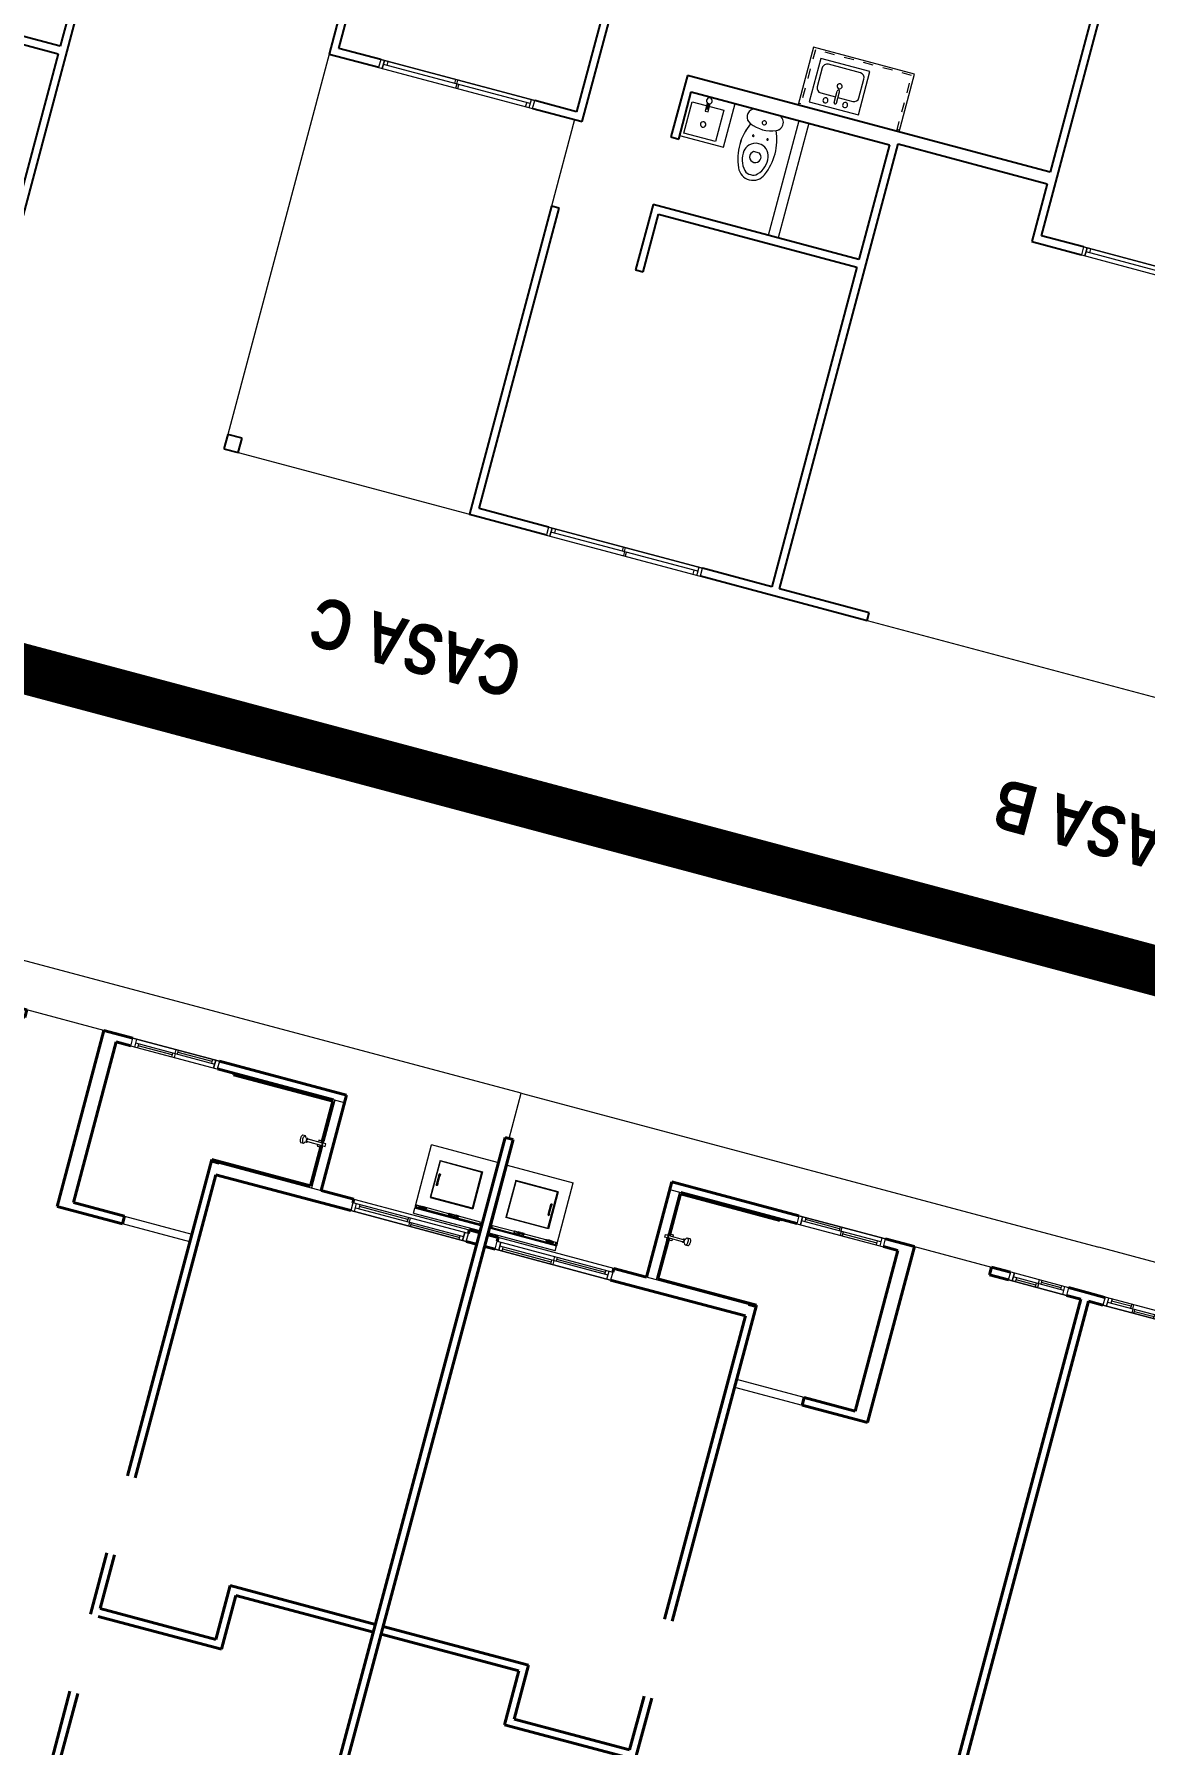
# Model space of a CAD drawing. Header units: metres. Extents: x 689715 to 690980, y 1005284 to 1006835.
# Drawn here: x 690728.77 to 690739.91, y 1005463.11 to 1005480.28 of the extents above; entities that cross this region are included whole.
import ezdxf

# ---------------------------------------------------------------- set-up
doc = ezdxf.new("R2010")
doc.units = ezdxf.units.M
doc.linetypes.add('Dash', pattern=[0.006, 0.003, -0.003])
for name, color, linetype in [('0_HUELLA MAYA 3R', 7, 'Continuous'), ('A-BLDG', 7, 'Continuous'), ('C-LOTE-LINEA', 230, 'Continuous'), ('POLIGONO EFECTIVO FIII', 6, 'Continuous')]:
    doc.layers.add(name, color=color, linetype=linetype)
for name, color, linetype, lineweight in [('A-COLS', 52, 'Continuous', 9), ('A-FLOR', 250, 'Continuous', 9), ('A-GENM', 13, 'Continuous', 9), ('A-GLAZ', 151, 'Continuous', 9), ('A-WALL', 250, 'Continuous', 9), ('G-ANNO-TEXT', 2, 'Continuous', 9), ('G-IMPT', 8, 'Continuous', 9), ('P-PIPE', 250, 'Continuous', 9), ('P-SANR-FIXT', 250, 'Continuous', 9), ('Q-CASE', 31, 'Continuous', 9), ('Q-SPCQ', 91, 'Continuous', 9)]:
    doc.layers.add(name, color=color, linetype=linetype, lineweight=lineweight)
doc.styles.add('Arial_B', font='', dxfattribs={"width": 0.8, "height": 0.5})
doc.styles.get('Arial_B').set_extended_font_data('Arial', bold=True)

# ---------------------------------------------------------------- blocks, each defined once
blk = doc.blocks.new('FRESNO A')
at = {"layer": 'A-WALL', "color": 141, "lineweight": 25}
for p, q in [((1.55, 17.35), (1.55, 13.575)), ((1.63, 13.95), (1.63, 17.27)), ((3.69, 13.95), (1.63, 13.95)), ((1.63, 13.87), (3.77, 13.87)), ((1.63, 13.575), (1.63, 13.87))]:
    blk.add_line(p, q, dxfattribs=at)
blk = doc.blocks.new('Window-Sliding - VENTANA DE 1_60 X 1_20-675561-PLANO CLAVE')
at = {"layer": 'A-GLAZ'}
for p, q in [((0.8, 0.04), (-0.8, 0.04)), ((-0.8, 0.04), (-0.8, -0.043)), ((-0.8, 0.04), (0.8, 0.04)), ((-0.762, -0.043), (-0.762, 0.04)), ((-0.762, 0.04), (-0.762, -0.043)), ((-0.727, 0.04), (-0.727, -0.001)), ((-0.022, 0.04), (-0.022, -0.001)), ((0, -0.001), (0, 0.04)), ((0.762, 0.04), (0.762, -0.043)), ((0.8, -0.043), (0.8, 0.04)), ((-0.8, -0.043), (0.8, -0.043)), ((-0.8, -0.043), (0.8, -0.043)), ((-0.8, -0.043), (0.8, -0.043)), ((0.762, -0.001), (-0.762, -0.001)), ((0, -0.001), (0, -0.043)), ((0.023, -0.043), (0.023, -0.001)), ((0.727, -0.043), (0.727, -0.001))]:
    blk.add_line(p, q, dxfattribs=at)
blk = doc.blocks.new('Window-Sliding - VENTANA DE 1_60 X 1_20-V1-PLANO CLAVE')
at = {"layer": 'A-GLAZ'}
for p, q in [((0.8, 0.04), (-0.8, 0.04)), ((-0.8, 0.04), (-0.8, -0.04)), ((-0.8, 0.04), (0.8, 0.04)), ((-0.762, -0.04), (-0.762, 0.04)), ((-0.762, 0.04), (-0.762, -0.04)), ((-0.727, 0.04), (-0.727, -0.001)), ((-0.022, 0.04), (-0.022, -0.001)), ((0, -0.001), (0, 0.04)), ((0.762, 0.04), (0.762, -0.04)), ((0.8, -0.04), (0.8, 0.04)), ((-0.8, -0.043), (0.8, -0.043)), ((-0.8, -0.043), (0.8, -0.043)), ((-0.8, -0.043), (0.8, -0.043)), ((0.762, -0.001), (-0.762, -0.001)), ((0, -0.001), (0, -0.04)), ((0.023, -0.04), (0.023, -0.001)), ((0.727, -0.04), (0.727, -0.001))]:
    blk.add_line(p, q, dxfattribs=at)
blk = doc.blocks.new('M_PONTUS45_2017 - M_PONTUS45_2017-883207-PLANO CLAVE')
at = {"layer": 'A-GENM'}
for p, q in [((0.228, 0.528), (-0.228, 0.528)), ((-0.228, 0.528), (-0.228, 0.075)), ((-0.136, 0.168), (-0.136, 0.495)), ((-0.136, 0.495), (0.193, 0.495)), ((0.193, 0.495), (0.193, 0.168)), ((0.193, 0.168), (-0.136, 0.168))]:
    blk.add_line(p, q, dxfattribs=at)
at = {"layer": 'P-SANR-FIXT'}
for p, q in [((0.013, 0.225), (0.013, 0.139)), ((0.044, 0.225), (0.013, 0.225)), ((0.022, 0.2), (0.022, 0.144)), ((0.035, 0.2), (0.022, 0.2)), ((0.035, 0.144), (0.035, 0.2)), ((0.044, 0.139), (0.044, 0.225))]:
    blk.add_line(p, q, dxfattribs=at)
for centre, radius, start, end in [((0.029, 0.36), 0.0272, 360, 180), ((0.029, 0.36), 0.0272, 180, 360), ((0.029, 0.115), 0.0294, 360, 180), ((0.029, 0.115), 0.0294, 180, 360), ((0.029, 0.115), 0.0294, 77.5159, 102.4841)]:
    blk.add_arc(centre, radius, start, end, dxfattribs=at)
blk = doc.blocks.new('M_Base Cabinet-Double Door Sink Unit - 105-535934-PLANO CLAVE')
at = {"layer": 'Q-CASE', "linetype": 'Dash'}
for p, q in [((-0.481, 0), (-0.481, -0.58)), ((0.519, -0.58), (0.519, 0)), ((-0.481, -0.58), (0.519, -0.58))]:
    blk.add_line(p, q, dxfattribs=at)
blk = doc.blocks.new('Counter Top w Sink Hole - 600mm Depth-V16-PLANO CLAVE')
at = {"layer": 'Q-CASE'}
for p, q in [((-1.2, 0), (-1.2, -0.6)), ((-0.15, -0.6), (-0.15, 0)), ((-1.2, -0.019), (-1.175, -0.019)), ((-0.175, -0.019), (-0.15, -0.019)), ((-1.2, -0.6), (-0.15, -0.6))]:
    blk.add_line(p, q, dxfattribs=at)
blk = doc.blocks.new('Fregadero de cocina - Isla - 510 x 450 mm-V14-PLANO CLAVE')
at = {"layer": 'P-SANR-FIXT'}
for p, q in [((-0.239, 0.227), (-0.239, -0.223)), ((0.271, 0.227), (-0.239, 0.227)), ((0.271, -0.223), (0.271, 0.227)), ((-0.201, 0.062), (-0.201, -0.134)), ((0.003, 0.113), (-0.15, 0.113)), ((0.003, 0.17), (0.003, 0.053)), ((0.028, 0.17), (0.028, 0.053)), ((0.182, 0.113), (0.028, 0.113)), ((0.233, -0.134), (0.233, 0.062)), ((-0.239, -0.223), (0.271, -0.223)), ((-0.15, -0.185), (0.182, -0.185))]:
    blk.add_line(p, q, dxfattribs=at)
for centre, radius, start, end in [((-0.086, 0.167), 0.0254, 360, 180), ((0.016, 0.17), 0.0127, 360, 180), ((0.117, 0.172), 0.0254, 360, 180), ((0.117, 0.172), 0.0254, 180, 0), ((-0.15, 0.062), 0.0508, 90, 180), ((-0.086, 0.167), 0.0254, 180, 0), ((0.016, 0), 0.0254, 360, 180), ((0.016, 0), 0.0254, 180, 0), ((0.016, 0.053), 0.0127, 180, 0), ((0.182, 0.062), 0.0508, 360, 90), ((-0.15, -0.134), 0.0508, 180, 270), ((0.182, -0.134), 0.0508, 270, 0)]:
    blk.add_arc(centre, radius, start, end, dxfattribs=at)
blk = doc.blocks.new('Asiento de WC con cisterna - Basado en muro _1_ - 700 x 370 mm-V23-PLANO CLAVE')
at = {"layer": 'P-SANR-FIXT'}
for p, q in [((0.082, 0.506), (0.094, 0.493)), ((0.094, 0.493), (0.156, 0.493)), ((0.156, 0.493), (0.168, 0.506)), ((-0.022, 0.075), (-0.022, 0.084)), ((-0.022, 0.075), (-0.022, 0.084)), ((0.272, 0.084), (0.272, 0.075)), ((0.272, 0.084), (0.272, 0.075))]:
    blk.add_line(p, q, dxfattribs=at)
for centre, radius, start, end in [((0.5, 0.463), 0.558, 156.2031, 204.606), ((0.5, 0.463), 0.558, 156.2031, 204.6455), ((0.126, 0.628), 0.15, 90.5311, 156.2031), ((0.126, 0.628), 0.15, 90.5311, 156.2031), ((0.216, 0.545), 0.22, 135.6026, 189.0939), ((0.117, 0.642), 0.0816, 84.1645, 135.6026), ((0.124, 0.628), 0.15, 23.7969, 89.4689), ((0.124, 0.628), 0.15, 23.7969, 89.4689), ((0.133, 0.642), 0.0816, 44.3974, 95.8355), ((0.034, 0.545), 0.22, 350.9061, 44.3974), ((-0.25, 0.463), 0.558, 335.3545, 23.7969), ((-0.25, 0.463), 0.558, 335.394, 23.7969), ((0.117, 0.541), 0.05, 162.8135, 225), ((0.125, 0.539), 0.0581, 17.1829, 162.8135), ((0.133, 0.541), 0.05, 315, 17.1829), ((0.125, 0.531), 0.128, 189.0939, 270.0015), ((0.052, 0.34), 0.00783, 0, 180), ((0.125, 0.531), 0.128, 269.9985, 317.5547), ((0.2, 0.34), 0.00783, 0, 180), ((0.125, 0.531), 0.128, 317.5547, 350.9061), ((0.022, 0.154), 0.0825, 154.6564, 237.7255), ((0.022, 0.154), 0.0825, 154.6564, 237.7255), ((0.022, 0.154), 0.0825, 113.1218, 152.7086), ((0.022, 0.154), 0.0825, 113.1218, 152.1244), ((0.125, -0.087), 0.344, 66.8782, 113.1218), ((0.125, -0.087), 0.344, 112.6568, 113.1218), ((0.052, 0.34), 0.00783, 180, 360), ((0.126, 0.186), 0.0209, 0, 180), ((0.126, 0.186), 0.0209, 180, 0), ((0.2, 0.34), 0.00783, 180, 0), ((0.125, -0.087), 0.344, 66.8782, 67.3432), ((0.228, 0.154), 0.0825, 302.2745, 66.8782), ((0.228, 0.154), 0.0825, 302.2745, 66.8782)]:
    blk.add_arc(centre, radius, start, end, dxfattribs=at)
blk = doc.blocks.new('FRESNO C')
at = {"layer": 'A-COLS', "color": 141, "lineweight": 25}
for p, q in [((7.3, 17.35), (7.15, 17.35)), ((7.15, 17.35), (7.15, 17.2)), ((7.3, 17.2), (7.3, 17.35)), ((7.15, 17.2), (7.3, 17.2))]:
    blk.add_line(p, q, dxfattribs=at)
at = {"layer": 'A-FLOR', "color": 141}
for p, q in [((7.15, 17.35), (4.75, 17.35)), ((7.3, 13.25), (7.3, 17.2)), ((4.75, 13.25), (4.75, 14.15))]:
    blk.add_line(p, q, dxfattribs=at)
at = {"layer": 'A-WALL', "color": 141, "lineweight": 25}
for p, q in [((2.35, 17.35), (1.55, 17.35)), ((4.75, 17.35), (3.95, 17.35)), ((4.75, 14.15), (4.75, 17.35)), ((1.63, 17.27), (2.35, 17.27)), ((1.63, 13.95), (1.63, 17.27)), ((3.95, 17.27), (4.67, 17.27)), ((4.67, 17.27), (4.67, 14.15)), ((3.69, 14.55), (3.69, 13.95)), ((3.77, 14.55), (3.69, 14.55)), ((3.77, 13.87), (3.77, 14.55)), ((4.67, 14.15), (4.75, 14.15)), ((3.69, 13.95), (1.63, 13.95)), ((1.63, 12.68), (1.63, 13.87)), ((1.63, 13.87), (3.77, 13.87)), ((5.185, 13.25), (4.67, 13.25)), ((4.67, 13.25), (4.67, 10.287)), ((7.3, 13.25), (6.785, 13.25)), ((7.3, 6.204), (7.3, 13.25)), ((3.69, 13.17), (3.69, 12.68)), ((3.77, 13.17), (3.69, 13.17)), ((3.77, 12.53), (3.77, 13.17)), ((4.75, 13.17), (5.185, 13.17)), ((4.75, 10.287), (4.75, 13.17)), ((6.785, 13.17), (7.22, 13.17)), ((7.22, 13.17), (7.22, 9.767)), ((3.69, 12.68), (1.63, 12.68)), ((0, 12.53), (1.549, 12.53)), ((1.55, 12.53), (3.77, 12.53))]:
    blk.add_line(p, q, dxfattribs=at)
at = {"layer": 'A-WALL', "color": 141}
for p, q in [((2.47, 12.68), (2.47, 13.87)), ((2.57, 13.87), (2.57, 12.68))]:
    blk.add_line(p, q, dxfattribs=at)
at = {"layer": 'A-GENM', "color": 141}
blk.add_blockref('M_PONTUS45_2017 - M_PONTUS45_2017-883207-PLANO CLAVE', (3.462, 12.605), dxfattribs=at)
at = {"layer": 'A-GLAZ', "color": 141, "rotation": 180}
for name, p in [('Window-Sliding - VENTANA DE 1_60 X 1_20-V1-PLANO CLAVE', (3.15, 17.31)), ('Window-Sliding - VENTANA DE 1_60 X 1_20-675561-PLANO CLAVE', (5.985, 13.21))]:
    blk.add_blockref(name, p, dxfattribs=at)
at = {"layer": 'P-SANR-FIXT', "color": 141}
for name, p in [('Asiento de WC con cisterna - Basado en muro _1_ - 700 x 370 mm-V23-PLANO CLAVE', (2.775, 12.605)), ('Fregadero de cocina - Isla - 510 x 450 mm-V14-PLANO CLAVE', (2.249, 12.243))]:
    blk.add_blockref(name, p, dxfattribs=at)
at = {"layer": 'Q-CASE', "color": 141}
for name, p in [('Counter Top w Sink Hole - 600mm Depth-V16-PLANO CLAVE', (2.77, 12.53)), ('M_Base Cabinet-Double Door Sink Unit - 105-535934-PLANO CLAVE', (2.076, 12.53))]:
    blk.add_blockref(name, p, dxfattribs=at)
at = {"layer": 'G-ANNO-TEXT', "color": 141, "insert": (3.858, 19.029), "char_height": 0.5, "width": 2.64557, "attachment_point": 1, "style": 'Arial_B'}
blk.add_mtext('CASA C', dxfattribs=at)
blk = doc.blocks.new('FRESNO B')
at = {"layer": 'A-FLOR', "color": 141}
blk.add_line((7.917, 17.35), (4.75, 17.35), dxfattribs=at)
at = {"layer": 'A-WALL', "color": 141, "lineweight": 25}
for p, q in [((7.917, 17.35), (7.917, 17.27)), ((8.85, 17.35), (7.917, 17.35)), ((7.917, 17.27), (8.85, 17.27)), ((8.85, 17.27), (8.85, 12.65)), ((7.3, 13.25), (6.785, 13.25)), ((7.3, 12.65), (7.3, 13.25)), ((6.785, 13.17), (7.22, 13.17)), ((7.22, 13.17), (7.22, 9.767)), ((8.85, 12.65), (7.3, 12.65)), ((7.3, 6.204), (7.3, 12.53))]:
    blk.add_line(p, q, dxfattribs=at)
at = {"layer": 'A-GLAZ', "color": 141, "rotation": 180}
blk.add_blockref('Window-Sliding - VENTANA DE 1_60 X 1_20-675561-PLANO CLAVE', (5.985, 13.21), dxfattribs=at)
at = {"layer": 'G-ANNO-TEXT', "color": 141, "insert": (4.063, 19.029), "char_height": 0.5, "width": 2.64557, "attachment_point": 1, "style": 'Arial_B'}
blk.add_mtext('CASA B', dxfattribs=at)
blk = doc.blocks.new('Shower_System-Symmons-Dia-Shower-Tub_Spout - DUCHA-743155-NIVEL 000')
at = {"layer": 'P-PIPE'}
for p, q in [((10.057, 11.284), (10.031, 11.284)), ((10.031, 11.208), (10.057, 11.208)), ((10.063, 11.278), (10.057, 11.284)), ((10.057, 11.208), (10.063, 11.215)), ((10.07, 11.266), (10.063, 11.278)), ((10.063, 11.215), (10.07, 11.227)), ((10.085, 11.266), (10.07, 11.266)), ((10.07, 11.227), (10.085, 11.227)), ((10.085, 11.259), (10.091, 11.259)), ((10.085, 11.234), (10.091, 11.234)), ((10.241, 11.259), (10.091, 11.259)), ((10.091, 11.234), (10.241, 11.234)), ((10.246, 11.278), (10.241, 11.261)), ((10.241, 11.261), (10.241, 11.259)), ((10.241, 11.234), (10.241, 11.259)), ((10.241, 11.234), (10.241, 11.232)), ((10.241, 11.232), (10.246, 11.215)), ((10.246, 11.215), (10.246, 11.278)), ((10.25, 11.278), (10.246, 11.278)), ((10.246, 11.215), (10.25, 11.215)), ((10.25, 11.259), (10.25, 11.278)), ((10.275, 11.259), (10.25, 11.259)), ((10.25, 11.234), (10.275, 11.234)), ((10.25, 11.215), (10.25, 11.234)), ((10.275, 11.234), (10.275, 11.259))]:
    blk.add_line(p, q, dxfattribs=at)
for centre, major_axis, ratio, start_param, end_param in [((10.057, 11.246), (0, 0.038), 0.494548, 0, 3.141593), ((10.085, 11.246), (0, 0.0191), 0.424754, 5.442117, 10.265847), ((10.085, 11.246), (0, 0.0127), 0.424754, 0, 3.141593)]:
    blk.add_ellipse(centre, major_axis=major_axis, ratio=ratio, start_param=start_param, end_param=end_param, dxfattribs=at)
blk.add_open_spline([(10.031, 11.284), (10.029, 11.284), (10.025, 11.282), (10.02, 11.274), (10.017, 11.262), (10.015, 11.25), (10.016, 11.237), (10.018, 11.225), (10.021, 11.218), (10.024, 11.213), (10.026, 11.21), (10.029, 11.209), (10.03, 11.208), (10.031, 11.208)], degree=3, knots=[-1, -1, -1, -1, -0.868421, -0.736842, -0.631579, -0.526316, -0.421053, -0.315789, -0.210526, -0.157895, -0.105263, -0.052632, 0, 0, 0, 0], dxfattribs=at)
for points in [[(10.091, 11.259), (10.09, 11.261), (10.089, 11.263), (10.087, 11.265), (10.086, 11.266), (10.085, 11.266)], [(10.085, 11.227), (10.086, 11.227), (10.087, 11.228), (10.089, 11.23), (10.09, 11.232), (10.091, 11.234)]]:
    blk.add_open_spline(points, degree=3, dxfattribs=at)
at = {"layer": 'P-SANR-FIXT'}
for p, q in [((10.199, 11.278), (10.199, 11.259)), ((10.235, 11.278), (10.199, 11.278)), ((10.199, 11.234), (10.199, 11.215)), ((10.199, 11.215), (10.235, 11.215)), ((10.244, 11.269), (10.244, 11.278)), ((10.244, 11.215), (10.244, 11.224))]:
    blk.add_line(p, q, dxfattribs=at)
blk = doc.blocks.new('Washer_320 - 11ZWSH05_dwg-1011216-NIVEL 000')
at = {"layer": 'G-IMPT'}
for p, q in [((0, 0.686), (0, 0)), ((0, 0.686), (0.051, 0.686)), ((0.049, 0.686), (0.051, 0.686)), ((0.076, 0.686), (0.051, 0.686)), ((0.051, 0), (0.051, 0.686)), ((0.051, 0), (0.051, 0.686)), ((0.056, 0.013), (0.056, 0.673)), ((0.056, 0.013), (0.056, 0.673)), ((0.063, 0.673), (0.056, 0.673)), ((0.056, 0.673), (0.063, 0.673)), ((0.063, 0.013), (0.063, 0.673)), ((0.085, 0.673), (0.063, 0.673)), ((0.063, 0.013), (0.063, 0.673)), ((0.063, 0.673), (0.085, 0.673)), ((0.068, 0.629), (0.07, 0.639)), ((0.076, 0.629), (0.068, 0.629)), ((0.068, 0.629), (0.069, 0.628)), ((0.068, 0.629), (0.068, 0.616)), ((0.076, 0.629), (0.068, 0.629)), ((0.069, 0.615), (0.068, 0.616)), ((0.068, 0.616), (0.075, 0.616)), ((0.068, 0.616), (0.068, 0.603)), ((0.068, 0.616), (0.075, 0.616)), ((0.069, 0.604), (0.068, 0.603)), ((0.07, 0.604), (0.068, 0.603)), ((0.07, 0.604), (0.068, 0.603)), ((0.068, 0.591), (0.068, 0.603)), ((0.075, 0.603), (0.068, 0.603)), ((0.075, 0.603), (0.068, 0.603)), ((0.069, 0.592), (0.068, 0.591)), ((0.076, 0.591), (0.068, 0.591)), ((0.07, 0.581), (0.068, 0.591)), ((0.076, 0.591), (0.068, 0.591)), ((0.07, 0.639), (0.072, 0.646)), ((0.077, 0.639), (0.07, 0.639)), ((0.07, 0.639), (0.07, 0.635)), ((0.077, 0.639), (0.07, 0.639)), ((0.07, 0.584), (0.07, 0.581)), ((0.077, 0.581), (0.07, 0.581)), ((0.07, 0.581), (0.072, 0.574)), ((0.077, 0.581), (0.07, 0.581)), ((0.074, 0.648), (0.072, 0.646)), ((0.079, 0.646), (0.072, 0.646)), ((0.079, 0.646), (0.072, 0.646)), ((0.072, 0.577), (0.072, 0.574)), ((0.074, 0.572), (0.072, 0.574)), ((0.079, 0.574), (0.072, 0.574)), ((0.079, 0.574), (0.072, 0.574)), ((0.074, 0.648), (0.081, 0.648)), ((0.074, 0.648), (0.081, 0.648)), ((0.074, 0.572), (0.081, 0.572)), ((0.074, 0.572), (0.081, 0.572)), ((0.076, 0.629), (0.075, 0.616)), ((0.081, 0.61), (0.075, 0.616)), ((0.075, 0.616), (0.075, 0.603)), ((0.081, 0.61), (0.075, 0.603)), ((0.076, 0.591), (0.075, 0.603)), ((0.076, 0.686), (0.076, 0.673)), ((0.076, 0.686), (0.708, 0.686)), ((0.077, 0.639), (0.076, 0.629)), ((0.076, 0.629), (0.081, 0.61)), ((0.076, 0.591), (0.081, 0.61)), ((0.076, 0.591), (0.077, 0.581)), ((0.077, 0.639), (0.079, 0.646)), ((0.077, 0.639), (0.081, 0.61)), ((0.077, 0.581), (0.081, 0.61)), ((0.077, 0.581), (0.079, 0.574)), ((0.079, 0.646), (0.081, 0.648)), ((0.079, 0.646), (0.081, 0.61)), ((0.079, 0.574), (0.081, 0.61)), ((0.081, 0.61), (0.079, 0.609)), ((0.081, 0.61), (0.079, 0.609)), ((0.079, 0.574), (0.081, 0.572)), ((0.08, 0.61), (0.081, 0.61)), ((0.08, 0.61), (0.081, 0.61)), ((0.08, 0.61), (0.081, 0.61)), ((0.08, 0.61), (0.081, 0.61)), ((0.084, 0.646), (0.081, 0.648)), ((0.081, 0.648), (0.081, 0.61)), ((0.084, 0.646), (0.081, 0.61)), ((0.086, 0.639), (0.081, 0.61)), ((0.087, 0.629), (0.081, 0.61)), ((0.088, 0.616), (0.081, 0.61)), ((0.088, 0.603), (0.081, 0.61)), ((0.086, 0.581), (0.081, 0.61)), ((0.087, 0.591), (0.081, 0.61)), ((0.084, 0.574), (0.081, 0.61)), ((0.081, 0.572), (0.081, 0.61)), ((0.084, 0.574), (0.081, 0.572)), ((0.084, 0.646), (0.086, 0.639)), ((0.086, 0.581), (0.084, 0.574)), ((0.085, 0.641), (0.085, 0.673)), ((0.085, 0.342), (0.085, 0.579)), ((0.086, 0.639), (0.087, 0.629)), ((0.087, 0.629), (0.086, 0.628)), ((0.087, 0.629), (0.086, 0.628)), ((0.086, 0.592), (0.087, 0.591)), ((0.086, 0.592), (0.087, 0.591)), ((0.086, 0.581), (0.087, 0.591)), ((0.087, 0.629), (0.088, 0.616)), ((0.087, 0.616), (0.088, 0.616)), ((0.088, 0.603), (0.087, 0.603)), ((0.088, 0.603), (0.087, 0.591)), ((0.088, 0.603), (0.088, 0.616)), ((0.58, 0.564), (0.195, 0.564)), ((0.195, 0.564), (0.195, 0.122)), ((0.2, 0.559), (0.195, 0.564)), ((0.2, 0.127), (0.2, 0.559)), ((0.2, 0.559), (0.575, 0.559)), ((0.332, 0.537), (0.328, 0.533)), ((0.328, 0.528), (0.328, 0.533)), ((0.328, 0.533), (0.339, 0.533)), ((0.332, 0.524), (0.328, 0.528)), ((0.328, 0.528), (0.339, 0.528)), ((0.332, 0.537), (0.337, 0.537)), ((0.332, 0.537), (0.341, 0.536)), ((0.332, 0.524), (0.341, 0.525)), ((0.337, 0.524), (0.332, 0.524)), ((0.344, 0.536), (0.337, 0.537)), ((0.344, 0.525), (0.337, 0.524)), ((0.341, 0.536), (0.339, 0.533)), ((0.339, 0.533), (0.339, 0.528)), ((0.339, 0.533), (0.35, 0.532)), ((0.339, 0.528), (0.35, 0.529)), ((0.341, 0.525), (0.339, 0.528)), ((0.344, 0.536), (0.341, 0.536)), ((0.341, 0.536), (0.35, 0.535)), ((0.35, 0.526), (0.341, 0.525)), ((0.344, 0.525), (0.341, 0.525)), ((0.344, 0.536), (0.35, 0.535)), ((0.344, 0.525), (0.35, 0.526)), ((0.35, 0.535), (0.425, 0.535)), ((0.35, 0.532), (0.35, 0.535)), ((0.35, 0.532), (0.35, 0.529)), ((0.35, 0.532), (0.425, 0.532)), ((0.35, 0.526), (0.35, 0.529)), ((0.425, 0.529), (0.35, 0.529)), ((0.35, 0.526), (0.425, 0.526)), ((0.425, 0.535), (0.431, 0.536)), ((0.425, 0.535), (0.434, 0.536)), ((0.425, 0.535), (0.425, 0.532)), ((0.425, 0.532), (0.436, 0.533)), ((0.425, 0.529), (0.425, 0.532)), ((0.425, 0.529), (0.425, 0.526)), ((0.425, 0.529), (0.436, 0.528)), ((0.431, 0.525), (0.425, 0.526)), ((0.425, 0.526), (0.434, 0.525)), ((0.431, 0.536), (0.438, 0.537)), ((0.431, 0.536), (0.434, 0.536)), ((0.431, 0.525), (0.438, 0.524)), ((0.431, 0.525), (0.434, 0.525)), ((0.443, 0.537), (0.434, 0.536)), ((0.436, 0.533), (0.434, 0.536)), ((0.436, 0.528), (0.434, 0.525)), ((0.443, 0.524), (0.434, 0.525)), ((0.436, 0.528), (0.436, 0.533)), ((0.436, 0.533), (0.447, 0.533)), ((0.436, 0.528), (0.447, 0.528)), ((0.443, 0.537), (0.438, 0.537)), ((0.438, 0.524), (0.443, 0.524)), ((0.443, 0.537), (0.447, 0.533)), ((0.443, 0.524), (0.447, 0.528)), ((0.447, 0.528), (0.447, 0.533)), ((0.58, 0.564), (0.575, 0.559)), ((0.575, 0.559), (0.575, 0.127)), ((0.58, 0.564), (0.58, 0.122)), ((0.708, 0), (0.708, 0.686)), ((0.074, 0.342), (0.073, 0.342)), ((0.073, 0.316), (0.073, 0.342)), ((0.084, 0.342), (0.073, 0.342)), ((0.074, 0.316), (0.073, 0.316)), ((0.073, 0.316), (0.084, 0.316)), ((0.073, 0.304), (0.074, 0.304)), ((0.073, 0.304), (0.073, 0.278)), ((0.073, 0.304), (0.084, 0.304)), ((0.074, 0.278), (0.073, 0.278)), ((0.084, 0.278), (0.073, 0.278)), ((0.074, 0.266), (0.073, 0.266)), ((0.084, 0.266), (0.073, 0.266)), ((0.073, 0.24), (0.073, 0.266)), ((0.084, 0.24), (0.073, 0.24)), ((0.073, 0.24), (0.074, 0.24)), ((0.089, 0.342), (0.084, 0.342)), ((0.084, 0.316), (0.084, 0.342)), ((0.089, 0.316), (0.084, 0.316)), ((0.089, 0.304), (0.084, 0.304)), ((0.084, 0.278), (0.084, 0.304)), ((0.089, 0.278), (0.084, 0.278)), ((0.084, 0.266), (0.089, 0.266)), ((0.084, 0.266), (0.084, 0.24)), ((0.089, 0.24), (0.084, 0.24)), ((0.085, 0.304), (0.085, 0.316)), ((0.085, 0.266), (0.085, 0.278)), ((0.085, 0.013), (0.085, 0.24)), ((0.089, 0.342), (0.089, 0.316)), ((0.089, 0.304), (0.089, 0.278)), ((0.089, 0.24), (0.089, 0.266)), ((0.063, 0.013), (0.056, 0.013)), ((0.063, 0.013), (0.056, 0.013)), ((0.056, 0.013), (0.057, 0.013)), ((0.063, 0.013), (0.085, 0.013)), ((0.076, 0.013), (0.076, 0)), ((0.2, 0.127), (0.195, 0.122)), ((0.58, 0.122), (0.195, 0.122)), ((0.2, 0.127), (0.575, 0.127)), ((0.575, 0.127), (0.58, 0.122)), ((0, 0), (0.051, 0)), ((0.051, 0), (0.049, 0)), ((0.076, 0), (0.051, 0)), ((0.708, 0), (0.076, 0))]:
    blk.add_line(p, q, dxfattribs=at)
blk = doc.blocks.new('Washer_320 - LAVADORA-1011223-NIVEL 000')
blk.add_blockref('Washer_320 - 11ZWSH05_dwg-1011216-NIVEL 000', (0, 0))
blk = doc.blocks.new('Window-Sliding - VENTANA DE 1_20 X 1_20-775562-NIVEL 000')
at = {"layer": 'A-GLAZ'}
for p, q in [((0.6, 0.06), (-0.6, 0.06)), ((-0.6, 0.06), (-0.6, -0.023)), ((-0.6, 0.06), (0.6, 0.06)), ((-0.562, -0.023), (-0.562, 0.06)), ((-0.562, 0.06), (-0.562, -0.023)), ((0.562, 0.019), (-0.562, 0.019)), ((-0.527, 0.06), (-0.527, 0.019)), ((-0.022, 0.039), (-0.527, 0.039)), ((-0.022, 0.06), (-0.022, 0.019)), ((0, 0.019), (0, 0.06)), ((0, 0.019), (0, -0.023)), ((0.023, -0.023), (0.023, 0.019)), ((0.527, -0.023), (0.527, 0.019)), ((0.562, 0.06), (0.562, -0.023)), ((0.6, -0.023), (0.6, 0.06)), ((-0.6, -0.023), (0.6, -0.023)), ((-0.6, -0.023), (0.6, -0.023)), ((-0.6, -0.023), (0.6, -0.023)), ((0.023, -0.002), (0.527, -0.002))]:
    blk.add_line(p, q, dxfattribs=at)
blk = doc.blocks.new('Window-Sliding - VENTANA DE 0_60X0_90-1017190-NIVEL 000')
at = {"layer": 'A-GLAZ'}
for p, q in [((0.3, 0.04), (-0.3, 0.04)), ((-0.3, 0.04), (-0.3, -0.043)), ((-0.3, 0.04), (0.3, 0.04)), ((-0.262, -0.043), (-0.262, 0.04)), ((-0.262, 0.04), (-0.262, -0.043)), ((-0.227, 0.04), (-0.227, -0.001)), ((-0.022, 0.019), (-0.227, 0.019)), ((-0.022, 0.04), (-0.022, -0.001)), ((0, -0.001), (0, 0.04)), ((0.262, 0.04), (0.262, -0.043)), ((0.3, -0.043), (0.3, 0.04)), ((-0.3, -0.043), (0.3, -0.043)), ((-0.3, -0.043), (0.3, -0.043)), ((-0.3, -0.043), (0.3, -0.043)), ((0.262, -0.001), (-0.262, -0.001)), ((0, -0.001), (0, -0.043)), ((0.023, -0.043), (0.023, -0.001)), ((0.023, -0.022), (0.227, -0.022)), ((0.227, -0.043), (0.227, -0.001))]:
    blk.add_line(p, q, dxfattribs=at)
blk = doc.blocks.new('Window-Sliding - VENTANA DE 0_90 X 0_60-1017514-NIVEL 000')
at = {"layer": 'A-GLAZ'}
for p, q in [((-0.45, -0.04), (-0.45, 0.043)), ((-0.45, 0.043), (0.45, 0.043)), ((-0.45, 0.043), (0.45, 0.043)), ((-0.45, 0.043), (0.45, 0.043)), ((-0.412, 0.043), (-0.412, -0.04)), ((-0.412, -0.04), (-0.412, 0.043)), ((0.412, 0.001), (-0.412, 0.001)), ((-0.377, -0.04), (-0.377, 0.001)), ((-0.022, -0.04), (-0.022, 0.001)), ((0, 0.001), (0, 0.043)), ((0, 0.001), (0, -0.04)), ((0.023, 0.043), (0.023, 0.001)), ((0.023, 0.022), (0.377, 0.022)), ((0.377, 0.043), (0.377, 0.001)), ((0.412, -0.04), (0.412, 0.043)), ((0.45, 0.043), (0.45, -0.04)), ((0.45, -0.04), (-0.45, -0.04)), ((-0.45, -0.04), (0.45, -0.04)), ((-0.022, -0.019), (-0.377, -0.019))]:
    blk.add_line(p, q, dxfattribs=at)
blk = doc.blocks.new('MEDIANERA')
at = {"layer": 'A-FLOR', "color": 8}
for p, q in [((12.04, 12.257), (6.04, 12.257)), ((12.04, 11.787), (12.04, 12.257)), ((7.83, 11.787), (7.03, 11.787)), ((8.51, 10.039), (9.21, 10.039)), ((9.21, 9.959), (8.51, 9.959))]:
    blk.add_line(p, q, dxfattribs=at)
at = {"layer": 'A-WALL', "color": 8, "lineweight": 40}
for p, q in [((6.23, 11.787), (6.04, 11.787)), ((6.08, 11.707), (6.23, 11.707)), ((6.08, 3.288), (6.08, 11.707)), ((7.03, 11.787), (6.83, 11.787)), ((6.83, 11.707), (7.03, 11.707)), ((7.03, 11.707), (7.03, 11.787)), ((7.83, 11.787), (7.83, 9.959)), ((8.13, 11.787), (7.83, 11.787)), ((7.98, 10.039), (7.98, 11.707)), ((7.98, 11.707), (8.13, 11.707)), ((10.35, 11.787), (9.03, 11.787)), ((9.03, 11.707), (10.235, 11.707)), ((9.201, 11.707), (9.201, 11.692)), ((9.201, 11.692), (10.235, 11.692)), ((10.235, 11.692), (10.235, 11.259)), ((10.35, 10.797), (10.35, 11.787)), ((12.04, 11.787), (12, 11.787)), ((12, 11.787), (12, 5.176)), ((10.235, 11.234), (10.235, 10.812)), ((9.21, 10.812), (9.21, 7.529)), ((10.235, 10.812), (9.21, 10.812)), ((9.29, 10.797), (9.21, 10.797)), ((9.29, 10.677), (10.69, 10.677)), ((9.29, 7.529), (9.29, 10.677)), ((10.69, 10.797), (10.35, 10.797)), ((10.69, 10.76), (10.69, 10.797)), ((11.999, 10.797), (11.89, 10.797)), ((11.89, 10.797), (11.89, 10.76)), ((11.89, 10.677), (11.996, 10.677)), ((11.997, 10.677), (12, 10.677)), ((7.83, 9.959), (8.51, 9.959)), ((8.51, 10.039), (7.98, 10.039)), ((8.51, 9.959), (8.51, 10.039)), ((9.21, 6.729), (9.21, 6.09)), ((9.29, 6.17), (9.29, 6.729)), ((10.49, 6.729), (10.49, 6.17)), ((12, 6.729), (10.49, 6.729)), ((10.57, 6.09), (10.57, 6.649)), ((10.57, 6.649), (12, 6.649)), ((10.49, 6.17), (9.29, 6.17)), ((9.29, 6.09), (10.57, 6.09)), ((9.21, 5.29), (9.21, 3.191)), ((9.29, 3.191), (9.29, 5.29))]:
    blk.add_line(p, q, dxfattribs=at)
at = {"layer": 'A-WALL', "color": 8}
for p, q in [((10.35, 11.707), (10.235, 11.707)), ((10.25, 11.707), (10.25, 11.278)), ((10.25, 11.215), (10.25, 10.797)), ((9.29, 10.797), (10.35, 10.797)), ((10.69, 10.797), (11.89, 10.797)), ((11.997, 10.677), (11.996, 10.677)), ((11.999, 10.797), (12, 10.797))]:
    blk.add_line(p, q, dxfattribs=at)
at = {"layer": 'A-GLAZ', "color": 8, "rotation": 180}
for name, p in [('Window-Sliding - VENTANA DE 0_60X0_90-1017190-NIVEL 000', (6.53, 11.747)), ('Window-Sliding - VENTANA DE 0_90 X 0_60-1017514-NIVEL 000', (8.58, 11.747)), ('Window-Sliding - VENTANA DE 1_20 X 1_20-775562-NIVEL 000', (11.29, 10.737))]:
    blk.add_blockref(name, p, dxfattribs=at)
at = {"layer": 'P-SANR-FIXT', "color": 8}
blk.add_blockref('Shower_System-Symmons-Dia-Shower-Tub_Spout - DUCHA-743155-NIVEL 000', (0, 0), dxfattribs=at)
at = {"layer": 'Q-SPCQ', "color": 8, "rotation": 90}
blk.add_blockref('Washer_320 - LAVADORA-1011223-NIVEL 000', (11.99, 10.816), dxfattribs=at)
blk = doc.blocks.new('HUELLA MAYA 3R')
at = {"layer": '0_HUELLA MAYA 3R'}
blk.add_blockref('MEDIANERA', (12.96, -15.086), dxfattribs=at)
at = {"layer": '0_HUELLA MAYA 3R', "xscale": -1}
for p in [(25.04, -15.086), (37.04, -15.086)]:
    blk.add_blockref('MEDIANERA', p, dxfattribs=at)

msp = doc.modelspace()

# ---------------------------------------------------------------- linework, layer by layer
at = {"layer": 'C-LOTE-LINEA'}
msp.add_lwpolyline([(690844.074, 1005443.127), (690613.606, 1005504.596)], dxfattribs=at)
at = {"layer": 'POLIGONO EFECTIVO FIII', "linetype": 'Continuous', "ltscale": 10, "const_width": 0.5}
msp.add_lwpolyline([(690669.467, 1005714.035), (690613.606, 1005504.596), (690844.074, 1005443.127)], dxfattribs=at)

# ---------------------------------------------------------------- block references
at = {"layer": '0_HUELLA MAYA 3R', "xscale": -1, "rotation": 345.0660436871627}
msp.add_blockref('HUELLA MAYA 3R', (690758.54, 1005465.94), dxfattribs=at)
at = {"layer": 'A-BLDG'}
for name, p, rotation in [('FRESNO A', (690734.176, 1005493.138), 165.066691336882), ('FRESNO C', (690742.195, 1005490.999), 165.066691336882), ('FRESNO B', (690749.249, 1005489.118), 165.0663971945302)]:
    msp.add_blockref(name, p, dxfattribs=dict(at, rotation=rotation))

doc.saveas('drawing.dxf')
